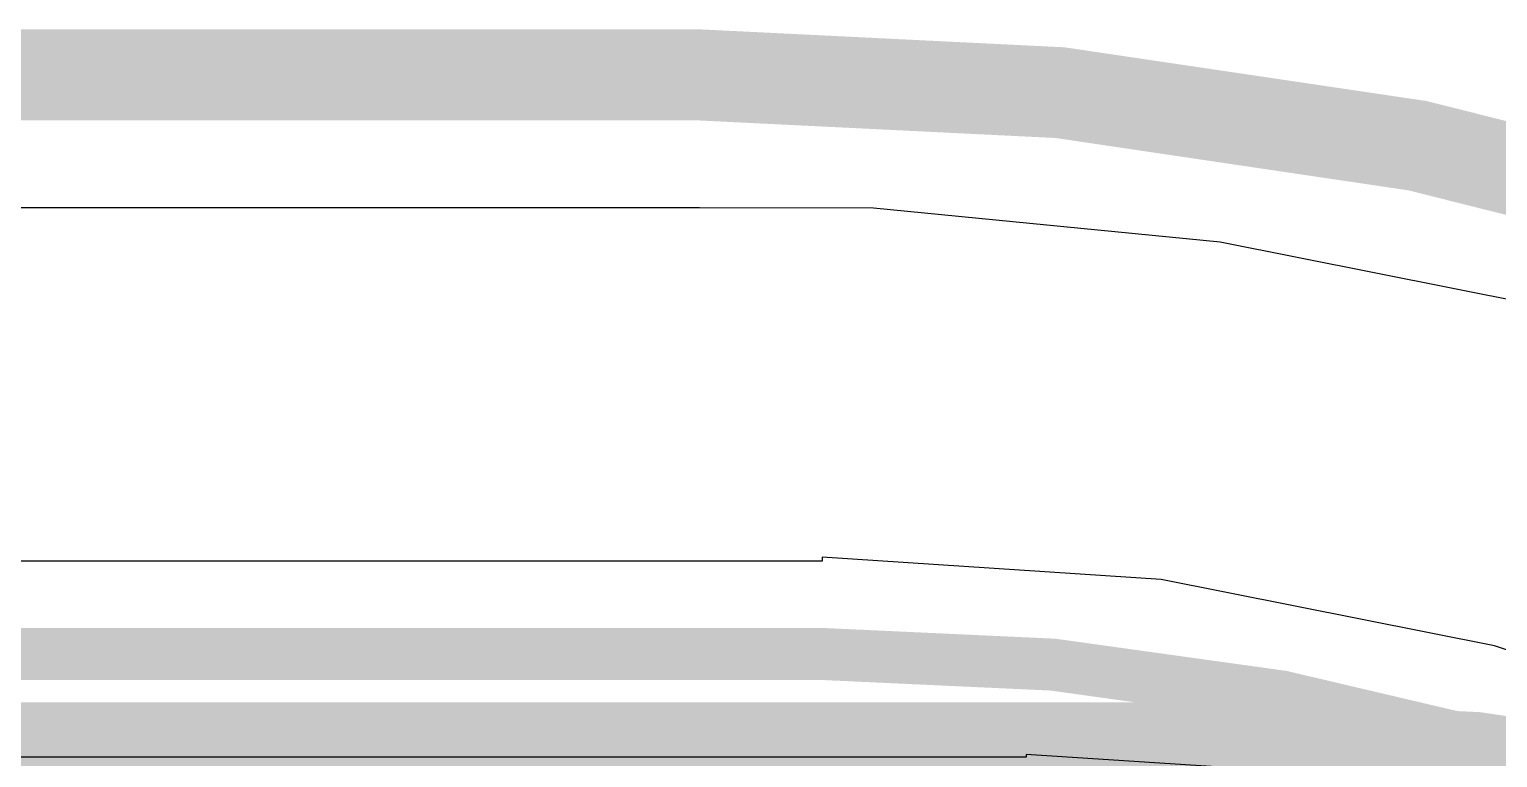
# Model space of a CAD drawing. Header units: inches. Extents: x -6 to 284, y -12 to 154.
# Drawn here: x 74.245 to 77.107, y 19.028 to 20.449 of the extents above; entities that cross this region are included whole.
import ezdxf

# ---------------------------------------------------------------- set-up
doc = ezdxf.new("R2010")
doc.units = ezdxf.units.IN
for name, color, linetype in [('Board Outline', 216, 'Continuous'), ('Bottom Layer', 5, 'Continuous'), ('GND-1', 16, 'Continuous'), ('GND-2', 90, 'Continuous'), ('GND-3', 216, 'Continuous'), ('GND-4', 54, 'Continuous'), ('PWR-1', 156, 'Continuous'), ('PWR-2', 130, 'Continuous'), ('Signal L1', 76, 'Continuous'), ('Signal L2', 6, 'Continuous'), ('Top Layer', 1, 'Continuous')]:
    doc.layers.add(name, color=color, linetype=linetype)

msp = doc.modelspace()

# ---------------------------------------------------------------- linework, layer by layer
at = {"layer": 'Board Outline'}
for points in [[(12.036425, 20.35987292, 0.1778, 0.1778, 0), (75.55088776, 20.35987292, 0.1778, 0.1778, 0)], [(75.55088776, 20.35987292, 0.1778, 0.1778, -0.4142135158828696), (82.72026128, 13.18848264, 0.1778, 0.1778, 0)]]:
    msp.add_lwpolyline(points, format="xyseb", dxfattribs=at)
msp.add_lwpolyline([(75.50643776, 20.35987292, 0.08889999999999999, 0.08889999999999999, 1), (75.59533775999999, 20.35987292, 0.08889999999999999, 0.08889999999999999, 1)], format="xyseb", close=True, dxfattribs=at)
msp.add_lwpolyline([(75.50643776, 20.35987292, 0.08889999999999999, 0.08889999999999999, 1), (75.59533775999999, 20.35987292, 0.08889999999999999, 0.08889999999999999, 1)], format="xyseb", close=True, dxfattribs=at)
at = {"layer": 'Bottom Layer'}
for p, q in [((59.83396465999999, 20.10090976), (75.55084966, 20.10090976)), ((75.55084966, 20.10090976), (75.890374, 20.10085896)), ((75.890374, 20.10085896), (76.5661918, 20.0341992)), ((76.5661918, 20.0341992), (77.23218996, 19.90162644))]:
    msp.add_line(p, q, dxfattribs=at)
at = {"layer": 'GND-1'}
for p, q in [((12.036425, 20.10090722), (75.55084966, 20.10090976)), ((75.55084966, 20.10090976), (75.890374, 20.10085896)), ((75.890374, 20.10085896), (76.5661918, 20.0341992)), ((76.5661918, 20.0341992), (77.23218996, 19.90162644))]:
    msp.add_line(p, q, dxfattribs=at)
at = {"layer": 'GND-2'}
for p, q in [((12.036425, 20.10090722), (75.55084966, 20.10090976)), ((75.55084966, 20.10090976), (75.890374, 20.10085896)), ((75.890374, 20.10085896), (76.5661918, 20.0341992)), ((76.5661918, 20.0341992), (77.23218996, 19.90162644))]:
    msp.add_line(p, q, dxfattribs=at)
at = {"layer": 'GND-3'}
for p, q in [((12.036425, 20.10090722), (75.55084966, 20.10090976)), ((75.55084966, 20.10090976), (75.890374, 20.10085896)), ((75.890374, 20.10085896), (76.5661918, 20.0341992)), ((76.5661918, 20.0341992), (77.23218996, 19.90162644))]:
    msp.add_line(p, q, dxfattribs=at)
at = {"layer": 'GND-4'}
for p, q in [((12.036425, 20.10090722), (75.55084966, 20.10090976)), ((75.55084966, 20.10090976), (75.890374, 20.10085896)), ((75.890374, 20.10085896), (76.5661918, 20.0341992)), ((76.5661918, 20.0341992), (77.23218996, 19.90162644))]:
    msp.add_line(p, q, dxfattribs=at)
at = {"layer": 'PWR-1'}
for points in [[(61.13904714, 18.94567966, 0.3809999999999999, 0.3809999999999999, 0), (76.67474886, 18.94567966, 0.3809999999999999, 0.3809999999999999, 0)], [(76.67474886, 18.94567966, 0.3809999999999999, 0.3809999999999999, -0.4142135623730951), (80.54546502, 15.0749635, 0.3809999999999999, 0.3809999999999999, 0)]]:
    msp.add_lwpolyline(points, format="xyseb", dxfattribs=at)
msp.add_lwpolyline([(76.57949886, 18.94567966, 0.1905, 0.1905, 1), (76.76999885999999, 18.94567966, 0.1905, 0.1905, 1)], format="xyseb", close=True, dxfattribs=at)
msp.add_lwpolyline([(76.57949886, 18.94567966, 0.1905, 0.1905, 1), (76.76999885999999, 18.94567966, 0.1905, 0.1905, 1)], format="xyseb", close=True, dxfattribs=at)
at = {"layer": 'PWR-2'}
for p, q in [((68.17898733999999, 20.10090976), (75.55084966, 20.10090976)), ((75.55084966, 20.10090976), (75.890374, 20.10085896)), ((75.890374, 20.10085896), (76.5661918, 20.0341992)), ((76.5661918, 20.0341992), (77.23218996, 19.90162644))]:
    msp.add_line(p, q, dxfattribs=at)
at = {"layer": 'Signal L1'}
for p, q in [((12.036425, 20.10090722), (75.55084966, 20.10090976)), ((75.55084966, 20.10090976), (75.890374, 20.10085896)), ((75.890374, 20.10085896), (76.5661918, 20.0341992)), ((76.5661918, 20.0341992), (77.23218996, 19.90162644)), ((75.79013798, 19.41148518), (71.47248596, 19.41148518)), ((76.45101296, 19.3755264), (75.79013798, 19.41884356)), ((75.79013798, 19.41884356), (75.79013798, 19.41148518)), ((77.1005824, 19.24631914), (76.45101296, 19.3755264)), ((77.72772618, 19.03343412), (77.1005824, 19.24631914))]:
    msp.add_line(p, q, dxfattribs=at)
for points in [[(71.3184756, 19.23020284, 0.1016, 0.1016, 0), (75.79013798, 19.23020284, 0.1016, 0.1016, 0)], [(75.79013798, 19.23020284, 0.1016, 0.1016, -0.4142135623730951), (80.66466213999999, 14.35567868, 0.1016, 0.1016, 0)]]:
    msp.add_lwpolyline(points, format="xyseb", dxfattribs=at)
msp.add_lwpolyline([(75.76473797999999, 19.23020284, 0.0508, 0.0508, 1), (75.81553798, 19.23020284, 0.0508, 0.0508, 1)], format="xyseb", close=True, dxfattribs=at)
msp.add_lwpolyline([(75.76473797999999, 19.23020284, 0.0508, 0.0508, 1), (75.81553798, 19.23020284, 0.0508, 0.0508, 1)], format="xyseb", close=True, dxfattribs=at)
at = {"layer": 'Signal L2'}
for p, q in [((31.6294135, 20.10090722), (75.55084966, 20.10090976)), ((75.55084966, 20.10090976), (75.890374, 20.10085896)), ((75.890374, 20.10085896), (76.5661918, 20.0341992)), ((76.5661918, 20.0341992), (77.23218996, 19.90162644)), ((76.73859938, 18.99804938), (76.1879223, 19.03414278)), ((76.1879223, 19.03414278), (76.1879223, 19.0288418)), ((76.1879223, 19.0288418), (48.50789638, 19.02883672))]:
    msp.add_line(p, q, dxfattribs=at)
at = {"layer": 'Top Layer'}
for p, q in [((51.69280238, 20.10090976), (75.55084966, 20.10090976)), ((75.55084966, 20.10090976), (75.890374, 20.10085896)), ((75.890374, 20.10085896), (76.5661918, 20.0341992)), ((76.5661918, 20.0341992), (77.23218996, 19.90162644))]:
    msp.add_line(p, q, dxfattribs=at)

doc.saveas('drawing.dxf')
